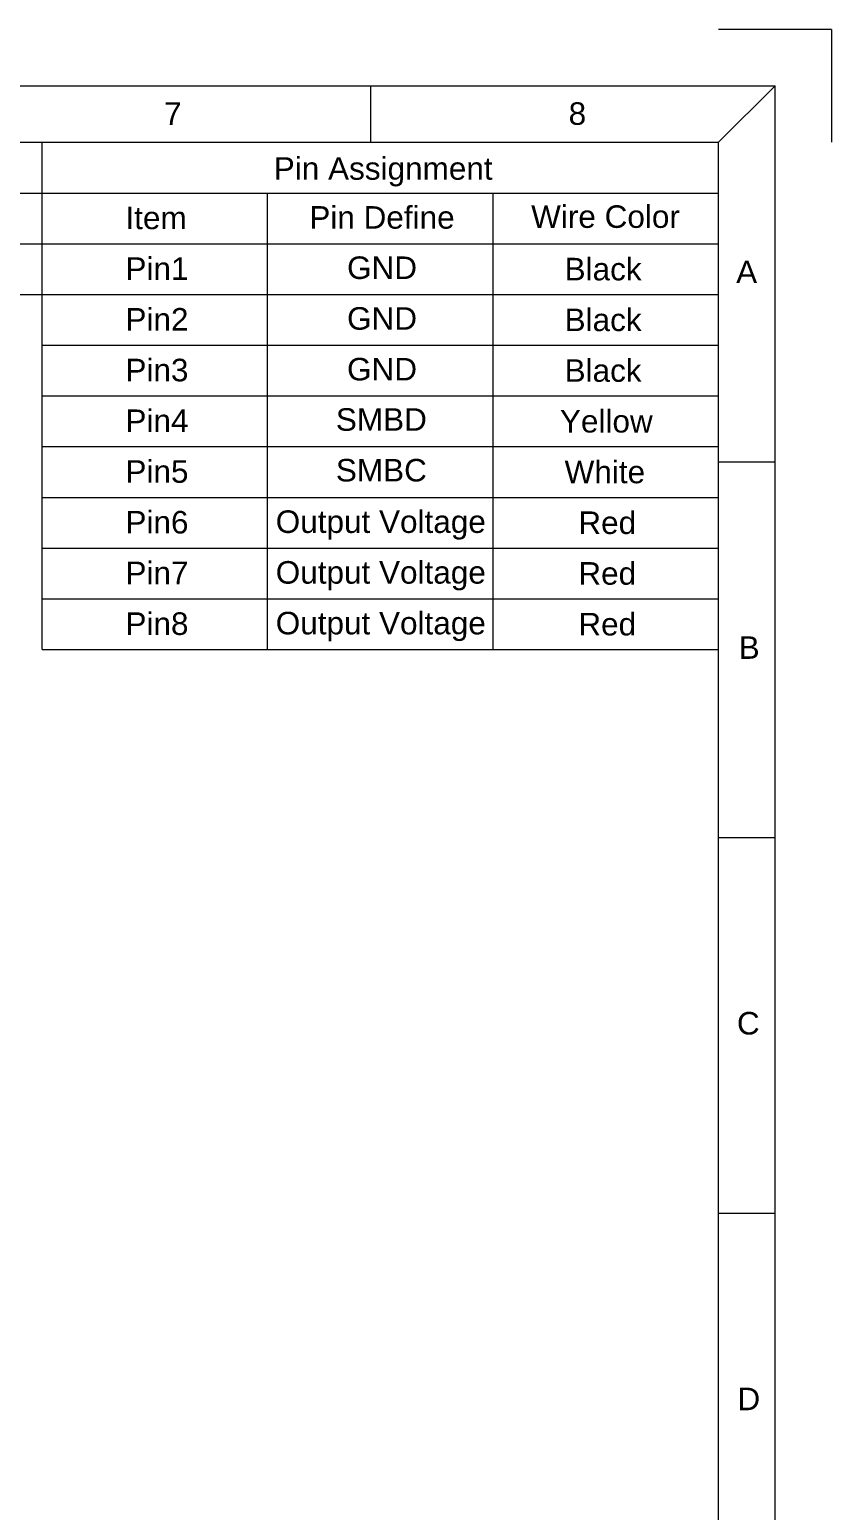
# Model space of a CAD drawing. Header units: inches. Extents: x 62 to 359, y 535 to 745.
# Drawn here: x 287.7 to 358.8, y 613.6 to 745 of the extents above; entities that cross this region are included whole.
import ezdxf

# ---------------------------------------------------------------- set-up
doc = ezdxf.new("R2010")
doc.units = ezdxf.units.IN
doc.header["$MEASUREMENT"] = 0
doc.layers.get('0').update_dxf_attribs({"lineweight": 5})
doc.layers.get('Defpoints').update_dxf_attribs({"lineweight": 5})
doc.styles.get("Standard").update_dxf_attribs({"font": 'ARIALUNI.TTF', "height": 3})

msp = doc.modelspace()

# ---------------------------------------------------------------- linework, layer by layer
for p, q in [((66.81, 740.019), (353.81, 740.019)), ((317.935, 740.019), (317.935, 735.019)), ((353.81, 740.019), (348.81, 735.019)), ((353.81, 540.019), (353.81, 740.019)), ((71.81, 735.019), (348.81, 735.019)), ((288.81, 690.019), (288.81, 735.019)), ((348.81, 545.019), (348.81, 735.019)), ((219.81, 730.519), (348.81, 730.519)), ((308.81, 690.019), (308.81, 730.519)), ((328.81, 690.019), (328.81, 730.519)), ((219.81, 726.019), (348.81, 726.019)), ((219.81, 721.519), (348.81, 721.519)), ((288.81, 717.019), (348.81, 717.019)), ((288.81, 712.519), (348.81, 712.519)), ((288.81, 708.019), (348.81, 708.019)), ((348.81, 706.679), (353.81, 706.679)), ((288.81, 703.519), (348.81, 703.519)), ((288.81, 699.019), (348.81, 699.019)), ((288.81, 694.519), (348.81, 694.519)), ((288.81, 690.019), (348.81, 690.019)), ((348.81, 673.349), (353.81, 673.349)), ((348.81, 640.019), (353.81, 640.019))]:
    msp.add_line(p, q)
at = {"layer": 'Defpoints'}
for q in [(348.81, 745.019), (358.81, 735.019)]:
    msp.add_line((358.81, 745.019), q, dxfattribs=at)

# ---------------------------------------------------------------- texts
at = {"char_height": 2, "attachment_point": 1}
for s, insert, width in [('{7}', (299.631, 738.571), 1.80664), ('{8}', (335.506, 738.571), 1.80664), ('{Pin Assignment}', (309.354, 733.701), 20.75316), ('{Item}', (296.197, 729.316), 20.75316), ('{Pin Define}', (312.506, 729.358), 20.75316), ('{Wire Color}', (332.181, 729.429), 20.75316), ('{Pin1}', (296.197, 724.816), 20.75316), ('{GND}', (315.853, 724.894), 20.75316), ('{Black}', (335.147, 724.772), 20.75316), ('{A}', (350.366, 724.525), 1.80664), ('{Pin2}', (296.197, 720.316), 20.75316), ('{GND}', (315.853, 720.394), 20.75316), ('{Black}', (335.147, 720.272), 20.75316), ('{Pin3}', (296.197, 715.816), 20.75316), ('{GND}', (315.853, 715.894), 20.75316), ('{Black}', (335.147, 715.772), 20.75316), ('{Pin4}', (296.197, 711.316), 20.75316), ('{SMBD}', (314.86, 711.431), 20.75316), ('{Yellow}', (334.733, 711.272), 20.75316), ('{Pin5}', (296.197, 706.816), 20.75316), ('{SMBC}', (314.86, 706.931), 20.75316), ('{White}', (335.147, 706.772), 20.75316), ('{Pin6}', (296.197, 702.316), 20.75316), ('{Output Voltage}', (309.526, 702.365), 20.75316), ('{Red}', (336.367, 702.272), 20.75316), ('{Pin7}', (296.197, 697.816), 20.75316), ('{Output Voltage}', (309.526, 697.865), 20.75316), ('{Red}', (336.367, 697.772), 20.75316), ('{Pin8}', (296.197, 693.316), 20.75316), ('{Output Voltage}', (309.526, 693.365), 20.75316), ('{Red}', (336.367, 693.272), 20.75316), ('{B}', (350.587, 691.195), 1.80664), ('{C}', (350.435, 657.865), 1.80664), ('{D}', (350.479, 624.535), 1.80664)]:
    msp.add_mtext(s, dxfattribs=dict(at, insert=insert, width=width))

doc.saveas('drawing.dxf')
